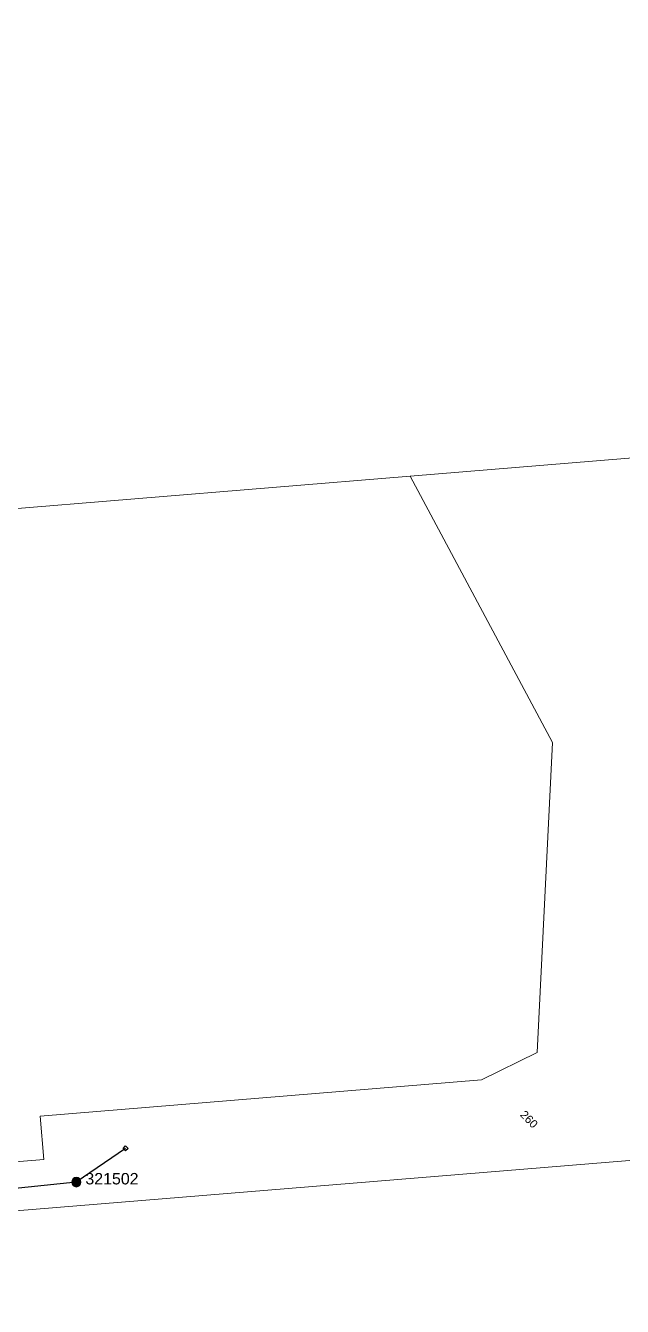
# Model space of a CAD drawing. Header units: metres. Extents: x 279631 to 281436, y 6214523 to 6215859.
# Drawn here: x 280267 to 280397.8, y 6214948.5 to 6215229 of the extents above; entities that cross this region are included whole.
import ezdxf
from ezdxf.enums import TextEntityAlignment as Align

# ---------------------------------------------------------------- set-up
doc = ezdxf.new("R2010")
doc.units = ezdxf.units.M
doc.layers.get('0').update_dxf_attribs({"color": 6})
doc.layers.add('Cadastre Land Parcels_SP_EXT', color=9, linetype='Continuous', lineweight=5)
doc.layers.add('Services_SP_EXT', color=7, linetype='Continuous')
doc.layers.add('SupportsOH_SP_TR_HV_LV_SL_EXT', color=7, linetype='Continuous')
doc.styles.add('POLE_LABEL', font='arial.ttf')
doc.styles.get("Standard").update_dxf_attribs({"font": 'arial.ttf'})

# ---------------------------------------------------------------- blocks, each defined once
blk = doc.blocks.new('CCP_EXT')
blk.add_wipeout([(0, 0.57), (0.57, 0), (0, -0.57), (-0.57, 0)])
blk.add_lwpolyline([(-0.57, 0), (0, 0.57), (0.57, 0), (0, -0.57), (-0.57, 0)])
at = {"flags": 1}
blk.add_attdef('Z', (0, 0), '', height=0.2, dxfattribs=at)
at = {"flags": 9}
for tag, p in [('CCP_TYPE', (0, 0)), ('CONSTRUCTED_VOLTAGE', (0, -0.2)), ('OPERATING_VOLTAGE', (0, -0.6)), ('ORIENTATION', (0, -0.8)), ('OWNED_BY', (0, -1)), ('STATE', (0, -1.8)), ('NO_PHASES', (0, -0.4)), ('USAGE', (0, -1.2)), ('LEGEND', (0, -1.4)), ('LIFE_SUPPORT', (0, -1.6)), ('NOTES', (0, -2))]:
    blk.add_attdef(tag, text='', height=0.2, dxfattribs=at).set_placement(p, align=Align.MIDDLE_LEFT)
blk = doc.blocks.new('POLE_EXT')
blk.add_hatch(color=256).paths.add_polyline_path([(-1, 0, 1), (1, 0, 1)])
blk.add_lwpolyline([(-1, 0, 1), (1, 0, 1)], format="xyb", close=True)
for tag, height, flags, p in [('pNumber', 2.5, 8, (-17.84, 2.07)), ('OWNED_BY', 0.2, 9, (1.35, -0.4)), ('SPECIAL_USE', 0.2, 9, (1.35, -0.8)), ('STATE', 0.2, 9, (1.35, -1)), ('cLV', 0.2, 9, (1.35, -1.4)), ('hDepth', 0.2, 9, (1.35, -1.6)), ('hDia', 0.2, 9, (1.35, -1.8)), ('cHV', 0.2, 9, (1.35, -2)), ('PARENT', 0.2, 9, (1.35, -0.6)), ('USAGE', 0.2, 9, (1.35, -1.2)), ('LBRACKET', 0.2, 9, (1.35, -2.2)), ('LExisting', 0.2, 9, (1.35, -2.4)), ('LANTNUMBER', 0.2, 9, (1.35, -2.6)), ('LOther', 0.2, 9, (1.35, -2.8)), ('cLinedev', 0.2, 9, (1.35, -3.4)), ('pExisting', 0.2, 9, (1.35, -3.8)), ('pFooting', 0.2, 9, (1.35, -4.4)), ('pNew', 0.2, 9, (1.35, -4.6)), ('pRelocate', 0.2, 9, (1.35, -5)), ('pRemove', 0.2, 9, (1.35, -5.2)), ('pReplace', 0.2, 9, (1.35, -5.4)), ('pStay', 0.2, 9, (1.35, -5.6)), ('LRemove', 0.2, 9, (1.35, -3)), ('LEGEND', 0.2, 9, (1.35, -3.2)), ('LOCATION', 0.2, 9, (1.35, -3.6)), ('PFNUMBER', 0.2, 9, (1.35, -4)), ('NEWPFNUMBER', 0.2, 9, (1.35, -4.2)), ('pType', 0.2, 9, (1.35, -5.8)), ('cspan', 0.2, 9, (1.35, -6)), ('STREETNAME', 0.2, 9, (1.35, -6.2)), ('SUBURB', 0.2, 9, (1.35, -6.4)), ('OPERATED_BY', 0.2, 9, (1.36, -7.01)), ('NOTES', 0.2, 9, (1.35, -6.6)), ('MAINTAINED_BY', 0.2, 9, (1.36, -6.81))]:
    blk.add_attdef(tag, text='', height=height, dxfattribs=dict(flags=flags)).set_placement(p, align=Align.MIDDLE_LEFT)
at = {"style": 'POLE_LABEL'}
for tag, height, flags, p in [('ASSET_NUM', 2.5, 8, (2, 2)), ('STRUCTURE_PLANT_NUMBER', 0.2, 9, (1.35, 0.03)), ('STREET_CODE', 0.2, 9, (1.35, -0.2))]:
    blk.add_attdef(tag, text='', height=height, dxfattribs=dict(at, flags=flags)).set_placement(p, align=Align.MIDDLE_LEFT)
at = {"flags": 1}
blk.add_attdef('Z', (1.35, -7.33), '', height=0.2, dxfattribs=at)

msp = doc.modelspace()

# ---------------------------------------------------------------- linework, layer by layer
at = {"layer": 'Cadastre Land Parcels_SP_EXT', "linetype": 'Continuous'}
for points in [[(280198.43, 6215236.8), (280198.97, 6215222.4), (280199.94, 6215196.58), (280210.13, 6215184.42), (280230.51, 6215120.36), (280351.24, 6215130.31), (280468.45, 6215139.97), (280540.73, 6215029.84), (280707.49, 6215142.58), (280710.75, 6215144.32), (280654.43, 6215327.69)], [(280873.39, 6215230.85), (280710.75, 6215144.32), (280707.49, 6215142.58), (280540.73, 6215029.84), (280563.16, 6214993.84), (280198.85, 6214964.02), (280226.16, 6214930.9), (280248.61, 6214877.76), (280257.73, 6214829.34), (280244.84, 6214784.73), (280231.6, 6214732.55)]]:
    msp.add_lwpolyline(points, dxfattribs=at)
for points in [[(280540.73, 6215029.84), (280468.45, 6215139.97), (280351.24, 6215130.31), (280382.45, 6215071.98), (280379.08, 6215004.07), (280366.87, 6214998.09), (280270.18, 6214990.11), (280270.96, 6214980.67), (280187.22, 6214973.76), (280198.85, 6214964.02), (280563.16, 6214993.84), (280540.73, 6215029.84)], [(280187.22, 6214973.76), (280270.96, 6214980.67), (280270.18, 6214990.11), (280366.87, 6214998.09), (280379.08, 6215004.07), (280382.45, 6215071.98), (280351.24, 6215130.31), (280230.51, 6215120.36), (280175.87, 6215115.76), (280181.78, 6215099.03), (280187.4, 6215083.12), (280193.24, 6215066.53), (280199.06, 6215049.98), (280204.69, 6215034.03), (280210.41, 6215017.83), (280216.13, 6215001.61), (280222.2, 6214984.53), (280178.14, 6214981.36), (280187.22, 6214973.76)]]:
    msp.add_lwpolyline(points, close=True, dxfattribs=at)

# ---------------------------------------------------------------- block references
at = {"layer": 'SupportsOH_SP_TR_HV_LV_SL_EXT'}
ref = msp.add_blockref('POLE_EXT', (280278.06, 6214975.68), dxfattribs=at)
ref.add_attrib('ASSET_NUM', '321502', dxfattribs={"layer": '0', "height": 2.5, "style": 'POLE_LABEL'}).set_placement((280280.06, 6214976.43), align=Align.MIDDLE_LEFT)

# ---------------------------------------------------------------- texts
at = {"layer": 'Cadastre Land Parcels_SP_EXT'}
msp.add_text('260', height=1.8, rotation=314.5, dxfattribs=at).set_placement((280375.19, 6214990.31))

# ---------------------------------------------------------------- next in the draw order: block references
at = {"layer": 'Services_SP_EXT'}
msp.add_blockref('CCP_EXT', (280288.88, 6214983.07), dxfattribs=at)

# ---------------------------------------------------------------- next in the draw order: block references
msp.add_blockref('CCP_EXT', (280288.88, 6214983.07), dxfattribs=at)

# ---------------------------------------------------------------- next in the draw order: linework, layer by layer
msp.add_lwpolyline([(280288.88, 6214983.07), (280278.06, 6214975.68), (280230.29, 6214970.74)], dxfattribs=at)

doc.saveas('drawing.dxf')
